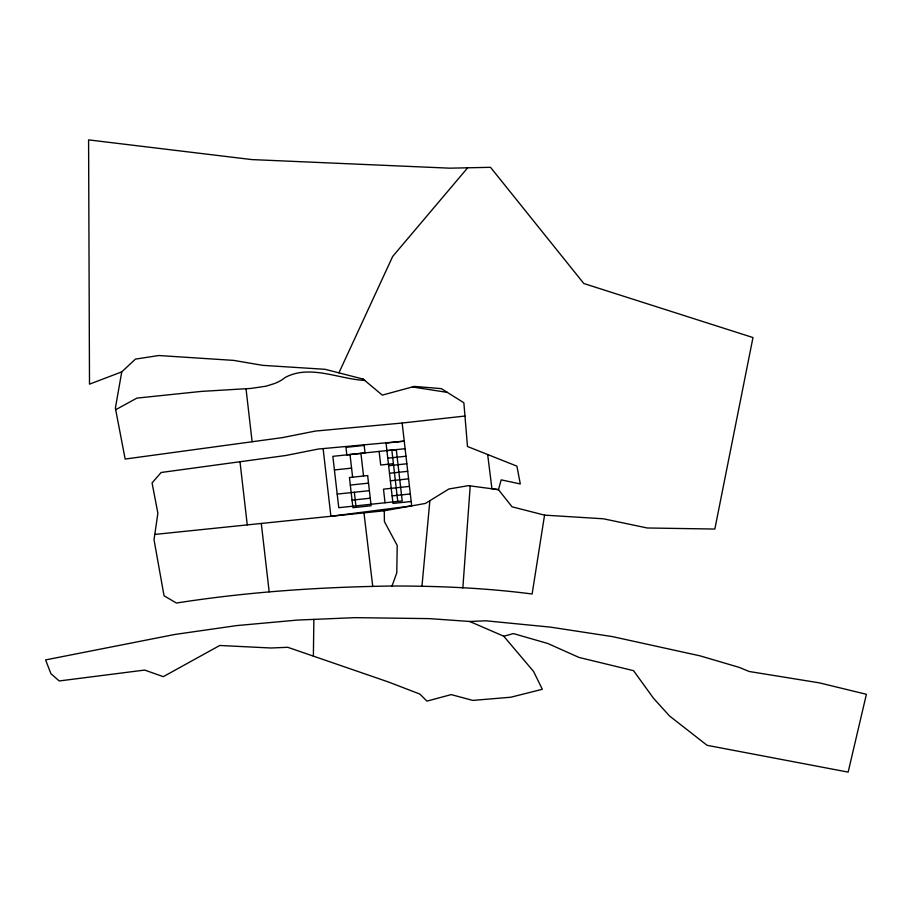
<?xml version="1.0" encoding="UTF-8"?>
<svg xmlns="http://www.w3.org/2000/svg" width="912" height="912" viewBox="0 0 912 912"><rect width="100%" height="100%" fill="white"/><g stroke="black" fill="none" stroke-linecap="round" stroke-linejoin="round"><path stroke-width="1.37" d="M313.375 656.161L313.865 619.385M462.851 587.955L470.216 485.891M421.948 586.325L429.86 500.699M487.669 454.529L491.933 488.775L498.465 489.653L512.031 506.81L544.555 515.132L532.129 593.997C485.708 587.978 438.797 585.926 392.023 586.017C319.861 587.054 247.745 591.842 176.415 603.037L164.046 595.775L154.025 539.722L157.879 513.205L152.065 482.915L161.15 472.484L285.707 455.51L318.425 449.023L404.244 441.146L386.027 443.084L392.981 503.424L411.187 501.486M154.801 534.432L384.26 510.777L425.448 503.424L448.886 488.98L468.415 485.651L498.465 489.653L501.19 479.86L520.296 483.953L516.91 466.146L467.48 446.504L463.866 402.773L441.317 388.626L414.379 386.414L382.299 395.124L363.136 379.084L325.071 369.303L262.61 365.336L233.632 360.388L158.756 355.52L135.443 359.111L121.752 371.879L115.379 408.12L125.161 459.055L282.093 437.669L315.267 431.091L402.158 423.031L464.96 416.043M392.023 586.017L396.777 572.861L397.21 545.456L384.419 521.63L384.26 510.777M338.922 372.86L392.662 256.466L467.674 167.797M115.687 409.716L136.88 398.111L201.187 391.419L251.028 388.421L266.099 386.175L273.851 383.747A32.228 26.722 -5 0 0 284.909 377.648C309.658 364.048 338.785 379.141 364.72 380.418L363.136 379.084M121.752 371.879L89.501 384.157L88.589 139.889L251.769 159.577L449.741 168.173L490.508 167.318L583.828 283.518L752.981 337.554L714.837 529.051L647.235 527.98L603.448 518.791L544.555 515.132M503.777 636.234L513.399 633.578L547.838 643.507L578.96 657.427L633.532 670.662L653.528 698.296L669.522 715.977L707.108 745.321L848.149 772.111L866.4 694.294L819.25 682.837L749.242 671.506L739.051 667.333L700.177 655.888L612.488 636.622L550.438 627.125L485.891 620.798L469.714 621.482L429.689 618.632L355.133 617.652L297.506 620.069L236.63 625.598L174.853 634.456L45.6 659.912L50.901 673.649L59.212 680.956L144.666 670.069L163.294 676.658L219.758 645.479L270.944 647.999L287.725 647.292L388.466 681.994L419.873 694.078L426.93 701.123L451.212 694.602L472.815 700.416L510.777 697.224L542.321 689.29L533.6 671.506L503.777 636.234L469.714 621.482M386.893 450.631L405.11 448.693M387.76 458.177L405.977 456.228M334.419 469.954L351.565 468.118M393.403 463.661L380.703 465.017L379.13 451.406M388.637 465.713L406.843 463.775M389.504 473.26L407.71 471.322M350.311 485.07L368.516 483.132M390.37 480.795L408.587 478.857M337.201 494.087L369.394 490.667M409.454 486.404L383.485 489.151L385.046 502.763M352.043 500.152L370.261 498.214M392.114 495.889L410.32 493.951M412.372 386.962L447.268 392.365M363.968 512.863L372.757 586.553M402.158 423.031L411.7 505.875L330.908 516.283L323.11 448.556M391.841 450.061L397.757 501.418M360.935 453.401L363.535 476.018M350.003 454.518L352.613 477.193M354.346 492.263L355.919 505.875M246.023 388.763L252.122 441.75M261.288 523.454L269.177 591.865M239.993 461.746L247.266 524.902M364.173 445.409L345.967 447.359L346.834 454.894L365.039 452.956L364.173 445.409M396.287 449.582L332.846 456.342L338.762 507.699L402.203 500.939L396.287 449.582M367.65 475.585L349.444 477.523L352.921 507.699L371.127 505.761L367.65 475.585"/></g></svg>
